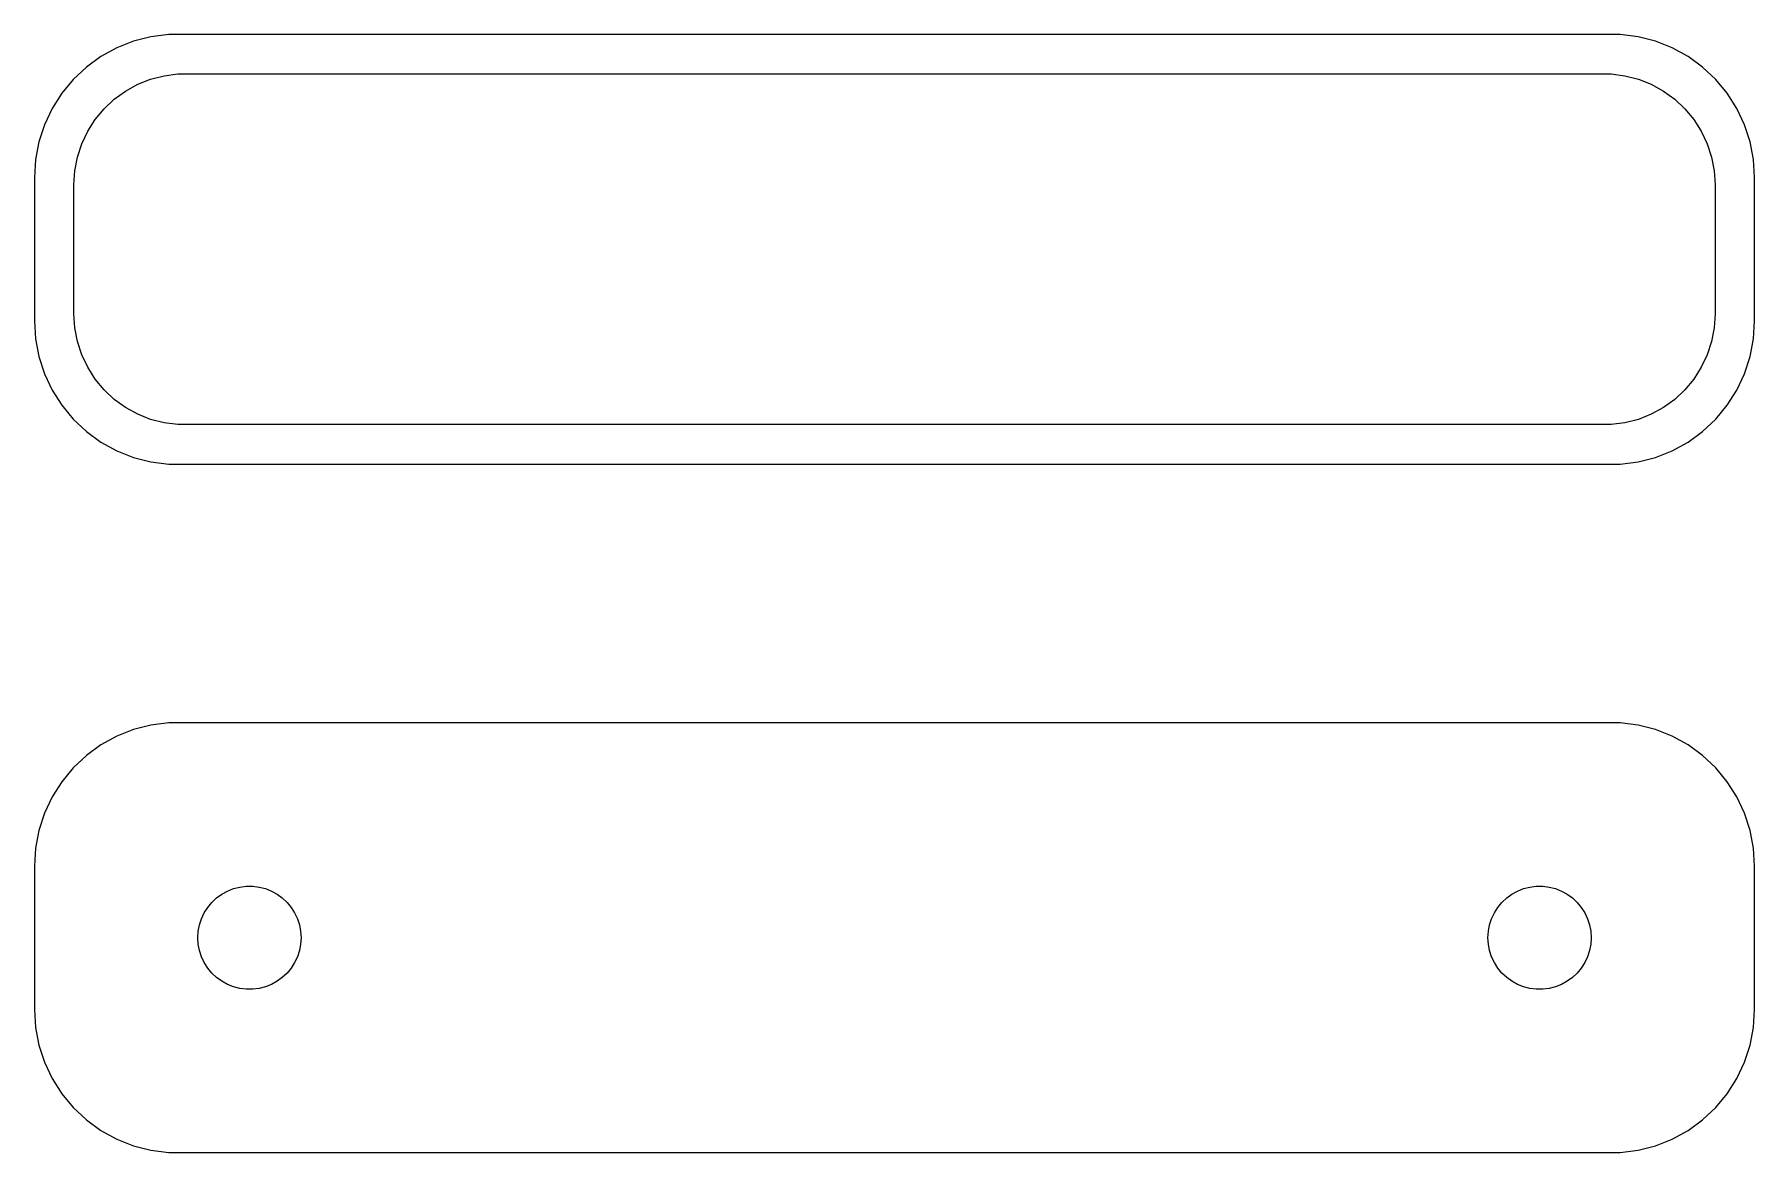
# Model space of a CAD drawing. Header units: metres. Extents: x -30 to 30, y 16.5 to 55.5.
import ezdxf

# ---------------------------------------------------------------- set-up
doc = ezdxf.new("R2010")
doc.units = ezdxf.units.M

msp = doc.modelspace()

# ---------------------------------------------------------------- linework, layer by layer
for p, q in [((-26.5451, 55.2553), (-27.1289, 55.0241)), ((-25.9369, 55.4114), (-26.5451, 55.2553)), ((-25.3139, 55.4901), (-25.9369, 55.4114)), ((25.3139, 55.4901), (-25.3139, 55.4901)), ((25.9369, 55.4114), (25.3139, 55.4901)), ((26.5451, 55.2553), (25.9369, 55.4114)), ((27.1289, 55.0241), (26.5451, 55.2553)), ((-27.6791, 54.7216), (-28.1871, 54.3526)), ((-27.1289, 55.0241), (-27.6791, 54.7216)), ((27.6791, 54.7216), (27.1289, 55.0241)), ((28.1871, 54.3526), (27.6791, 54.7216)), ((-28.1871, 54.3526), (-28.6448, 53.9227)), ((-25.9457, 53.9301), (-25.4751, 54.0509)), ((-25.4751, 54.0509), (-24.993, 54.1118)), ((-24.993, 54.1118), (24.993, 54.1118)), ((24.993, 54.1118), (25.4751, 54.0509)), ((25.4751, 54.0509), (25.9457, 53.9301)), ((28.6448, 53.9227), (28.1871, 54.3526)), ((-29.0451, 53.4389), (-29.3815, 52.9088)), ((-28.6448, 53.9227), (-29.0451, 53.4389)), ((-27.2165, 53.2315), (-26.8234, 53.5171)), ((-26.8234, 53.5171), (-26.3975, 53.7512)), ((-26.3975, 53.7512), (-25.9457, 53.9301)), ((25.9457, 53.9301), (26.3975, 53.7512)), ((26.3975, 53.7512), (26.8234, 53.5171)), ((26.8234, 53.5171), (27.2165, 53.2315)), ((29.0451, 53.4389), (28.6448, 53.9227)), ((29.3815, 52.9088), (29.0451, 53.4389)), ((-29.3815, 52.9088), (-29.6489, 52.3406)), ((-27.8805, 52.5244), (-27.5707, 52.8988)), ((-27.5707, 52.8988), (-27.2165, 53.2315)), ((27.2165, 53.2315), (27.5707, 52.8988)), ((27.5707, 52.8988), (27.8805, 52.5244)), ((29.6489, 52.3406), (29.3815, 52.9088)), ((-29.6489, 52.3406), (-29.8429, 51.7434)), ((-28.1408, 52.1141), (-27.8805, 52.5244)), ((27.8805, 52.5244), (28.1408, 52.1141)), ((29.8429, 51.7434), (29.6489, 52.3406)), ((-29.8429, 51.7434), (-29.9606, 51.1267)), ((-28.4979, 51.2123), (-28.3477, 51.6744)), ((-28.3477, 51.6744), (-28.1408, 52.1141)), ((28.1408, 52.1141), (28.3477, 51.6744)), ((28.3477, 51.6744), (28.4979, 51.2123)), ((29.9606, 51.1267), (29.8429, 51.7434)), ((-29.9606, 51.1267), (-30, 50.5)), ((-28.589, 50.735), (-28.4979, 51.2123)), ((28.4979, 51.2123), (28.589, 50.735)), ((30, 50.5), (29.9606, 51.1267)), ((-30, 50.5), (-30, 45.5)), ((-28.6195, 50.25), (-28.589, 50.735)), ((28.589, 50.735), (28.6195, 50.25)), ((30, 45.5), (30, 50.5)), ((-28.6195, 45.75), (-28.6195, 50.25)), ((28.6195, 50.25), (28.6195, 45.75)), ((-28.589, 45.265), (-28.6195, 45.75)), ((28.6195, 45.75), (28.589, 45.265)), ((-30, 45.5), (-29.9606, 44.8733)), ((-28.4979, 44.7877), (-28.589, 45.265)), ((28.589, 45.265), (28.4979, 44.7877)), ((29.9606, 44.8733), (30, 45.5)), ((-29.9606, 44.8733), (-29.8429, 44.2566)), ((-28.3477, 44.3256), (-28.4979, 44.7877)), ((28.4979, 44.7877), (28.3477, 44.3256)), ((29.8429, 44.2566), (29.9606, 44.8733)), ((-29.8429, 44.2566), (-29.6489, 43.6594)), ((-28.1408, 43.8859), (-28.3477, 44.3256)), ((-27.8805, 43.4756), (-28.1408, 43.8859)), ((28.1408, 43.8859), (27.8805, 43.4756)), ((28.3477, 44.3256), (28.1408, 43.8859)), ((29.6489, 43.6594), (29.8429, 44.2566)), ((-29.6489, 43.6594), (-29.3815, 43.0912)), ((-27.5707, 43.1012), (-27.8805, 43.4756)), ((27.8805, 43.4756), (27.5707, 43.1012)), ((29.3815, 43.0912), (29.6489, 43.6594)), ((-29.3815, 43.0912), (-29.0451, 42.5611)), ((-27.2165, 42.7685), (-27.5707, 43.1012)), ((-26.8234, 42.4829), (-27.2165, 42.7685)), ((27.2165, 42.7685), (26.8234, 42.4829)), ((27.5707, 43.1012), (27.2165, 42.7685)), ((29.0451, 42.5611), (29.3815, 43.0912)), ((-29.0451, 42.5611), (-28.6448, 42.0773)), ((-28.6448, 42.0773), (-28.1871, 41.6474)), ((-26.3975, 42.2488), (-26.8234, 42.4829)), ((-25.9457, 42.0699), (-26.3975, 42.2488)), ((-25.4751, 41.9491), (-25.9457, 42.0699)), ((25.9457, 42.0699), (25.4751, 41.9491)), ((26.3975, 42.2488), (25.9457, 42.0699)), ((26.8234, 42.4829), (26.3975, 42.2488)), ((28.1871, 41.6474), (28.6448, 42.0773)), ((28.6448, 42.0773), (29.0451, 42.5611)), ((-28.1871, 41.6474), (-27.6791, 41.2784)), ((-24.993, 41.8882), (-25.4751, 41.9491)), ((24.993, 41.8882), (-24.993, 41.8882)), ((25.4751, 41.9491), (24.993, 41.8882)), ((27.6791, 41.2784), (28.1871, 41.6474)), ((-27.6791, 41.2784), (-27.1289, 40.9759)), ((-27.1289, 40.9759), (-26.5451, 40.7447)), ((26.5451, 40.7447), (27.1289, 40.9759)), ((27.1289, 40.9759), (27.6791, 41.2784)), ((-26.5451, 40.7447), (-25.9369, 40.5886)), ((-25.9369, 40.5886), (-25.3139, 40.5099)), ((-25.3139, 40.5099), (25.3139, 40.5099)), ((25.3139, 40.5099), (25.9369, 40.5886)), ((25.9369, 40.5886), (26.5451, 40.7447)), ((-26.5451, 31.2553), (-27.1289, 31.0241)), ((-25.9369, 31.4114), (-26.5451, 31.2553)), ((-25.3139, 31.4901), (-25.9369, 31.4114)), ((25.3139, 31.4901), (-25.3139, 31.4901)), ((25.9369, 31.4114), (25.3139, 31.4901)), ((26.5451, 31.2553), (25.9369, 31.4114)), ((27.1289, 31.0241), (26.5451, 31.2553)), ((-27.6791, 30.7216), (-28.1871, 30.3526)), ((-27.1289, 31.0241), (-27.6791, 30.7216)), ((27.6791, 30.7216), (27.1289, 31.0241)), ((28.1871, 30.3526), (27.6791, 30.7216)), ((-28.1871, 30.3526), (-28.6448, 29.9227)), ((28.6448, 29.9227), (28.1871, 30.3526)), ((-29.0451, 29.4389), (-29.3815, 28.9088)), ((-28.6448, 29.9227), (-29.0451, 29.4389)), ((29.0451, 29.4389), (28.6448, 29.9227)), ((29.3815, 28.9088), (29.0451, 29.4389)), ((-29.3815, 28.9088), (-29.6489, 28.3406)), ((29.6489, 28.3406), (29.3815, 28.9088)), ((-29.6489, 28.3406), (-29.8429, 27.7434)), ((29.8429, 27.7434), (29.6489, 28.3406)), ((-29.8429, 27.7434), (-29.9606, 27.1267)), ((29.9606, 27.1267), (29.8429, 27.7434)), ((-29.9606, 27.1267), (-30, 26.5)), ((30, 26.5), (29.9606, 27.1267)), ((-30, 26.5), (-30, 21.5)), ((30, 21.5), (30, 26.5)), ((-23.9562, 25.058), (-23.8121, 25.2322)), ((-23.8121, 25.2322), (-23.6474, 25.3869)), ((-23.6474, 25.3869), (-23.4645, 25.5198)), ((-23.4645, 25.5198), (-23.2664, 25.6287)), ((-23.2664, 25.6287), (-23.0562, 25.7119)), ((-23.0562, 25.7119), (-22.8373, 25.7681)), ((-22.8373, 25.7681), (-22.613, 25.7964)), ((-22.613, 25.7964), (-22.387, 25.7964)), ((-22.387, 25.7964), (-22.1627, 25.7681)), ((-22.1627, 25.7681), (-21.9438, 25.7119)), ((-21.9438, 25.7119), (-21.7336, 25.6287)), ((-21.7336, 25.6287), (-21.5355, 25.5198)), ((-21.5355, 25.5198), (-21.3526, 25.3869)), ((-21.3526, 25.3869), (-21.1879, 25.2322)), ((-21.1879, 25.2322), (-21.0438, 25.058)), ((21.0438, 25.058), (21.1879, 25.2322)), ((21.1879, 25.2322), (21.3526, 25.3869)), ((21.3526, 25.3869), (21.5355, 25.5198)), ((21.5355, 25.5198), (21.7336, 25.6287)), ((21.7336, 25.6287), (21.9438, 25.7119)), ((21.9438, 25.7119), (22.1627, 25.7681)), ((22.1627, 25.7681), (22.387, 25.7964)), ((22.387, 25.7964), (22.613, 25.7964)), ((22.613, 25.7964), (22.8373, 25.7681)), ((22.8373, 25.7681), (23.0562, 25.7119)), ((23.0562, 25.7119), (23.2664, 25.6287)), ((23.2664, 25.6287), (23.4645, 25.5198)), ((23.4645, 25.5198), (23.6474, 25.3869)), ((23.6474, 25.3869), (23.8121, 25.2322)), ((23.8121, 25.2322), (23.9562, 25.058)), ((-24.2434, 24.4476), (-24.1736, 24.6626)), ((-24.1736, 24.6626), (-24.0773, 24.8671)), ((-24.0773, 24.8671), (-23.9562, 25.058)), ((-21.0438, 25.058), (-20.9226, 24.8671)), ((-20.9226, 24.8671), (-20.8264, 24.6626)), ((-20.8264, 24.6626), (-20.7565, 24.4476)), ((20.7565, 24.4476), (20.8264, 24.6626)), ((20.8264, 24.6626), (20.9226, 24.8671)), ((20.9226, 24.8671), (21.0438, 25.058)), ((23.9562, 25.058), (24.0773, 24.8671)), ((24.0773, 24.8671), (24.1736, 24.6626)), ((24.1736, 24.6626), (24.2434, 24.4476)), ((-24.3, 24), (-24.2858, 24.2256)), ((-24.2858, 23.7744), (-24.3, 24)), ((-24.2858, 24.2256), (-24.2434, 24.4476)), ((-20.7565, 24.4476), (-20.7142, 24.2256)), ((-20.7142, 24.2256), (-20.7, 24)), ((-20.7, 24), (-20.7142, 23.7744)), ((20.7, 24), (20.7142, 24.2256)), ((20.7142, 23.7744), (20.7, 24)), ((20.7142, 24.2256), (20.7565, 24.4476)), ((24.2434, 24.4476), (24.2858, 24.2256)), ((24.2858, 24.2256), (24.3, 24)), ((24.3, 24), (24.2858, 23.7744)), ((-24.2434, 23.5524), (-24.2858, 23.7744)), ((-24.1736, 23.3374), (-24.2434, 23.5524)), ((-20.7565, 23.5524), (-20.8264, 23.3374)), ((-20.7142, 23.7744), (-20.7565, 23.5524)), ((20.7565, 23.5524), (20.7142, 23.7744)), ((20.8264, 23.3374), (20.7565, 23.5524)), ((24.2434, 23.5524), (24.1736, 23.3374)), ((24.2858, 23.7744), (24.2434, 23.5524)), ((-24.0773, 23.1329), (-24.1736, 23.3374)), ((-23.9562, 22.942), (-24.0773, 23.1329)), ((-23.8121, 22.7678), (-23.9562, 22.942)), ((-21.0438, 22.942), (-21.1879, 22.7678)), ((-20.9226, 23.1329), (-21.0438, 22.942)), ((-20.8264, 23.3374), (-20.9226, 23.1329)), ((20.9226, 23.1329), (20.8264, 23.3374)), ((21.0438, 22.942), (20.9226, 23.1329)), ((21.1879, 22.7678), (21.0438, 22.942)), ((23.9562, 22.942), (23.8121, 22.7678)), ((24.0773, 23.1329), (23.9562, 22.942)), ((24.1736, 23.3374), (24.0773, 23.1329)), ((-23.6474, 22.6131), (-23.8121, 22.7678)), ((-23.4645, 22.4802), (-23.6474, 22.6131)), ((-23.2664, 22.3713), (-23.4645, 22.4802)), ((-23.0562, 22.2881), (-23.2664, 22.3713)), ((-22.8373, 22.2319), (-23.0562, 22.2881)), ((-22.613, 22.2036), (-22.8373, 22.2319)), ((-22.387, 22.2036), (-22.613, 22.2036)), ((-22.1627, 22.2319), (-22.387, 22.2036)), ((-21.9438, 22.2881), (-22.1627, 22.2319)), ((-21.7336, 22.3713), (-21.9438, 22.2881)), ((-21.5355, 22.4802), (-21.7336, 22.3713)), ((-21.3526, 22.6131), (-21.5355, 22.4802)), ((-21.1879, 22.7678), (-21.3526, 22.6131)), ((21.3526, 22.6131), (21.1879, 22.7678)), ((21.5355, 22.4802), (21.3526, 22.6131)), ((21.7336, 22.3713), (21.5355, 22.4802)), ((21.9438, 22.2881), (21.7336, 22.3713)), ((22.1627, 22.2319), (21.9438, 22.2881)), ((22.387, 22.2036), (22.1627, 22.2319)), ((22.613, 22.2036), (22.387, 22.2036)), ((22.8373, 22.2319), (22.613, 22.2036)), ((23.0562, 22.2881), (22.8373, 22.2319)), ((23.2664, 22.3713), (23.0562, 22.2881)), ((23.4645, 22.4802), (23.2664, 22.3713)), ((23.6474, 22.6131), (23.4645, 22.4802)), ((23.8121, 22.7678), (23.6474, 22.6131)), ((-30, 21.5), (-29.9606, 20.8733)), ((29.9606, 20.8733), (30, 21.5)), ((-29.9606, 20.8733), (-29.8429, 20.2566)), ((29.8429, 20.2566), (29.9606, 20.8733)), ((-29.8429, 20.2566), (-29.6489, 19.6594)), ((29.6489, 19.6594), (29.8429, 20.2566)), ((-29.6489, 19.6594), (-29.3815, 19.0912)), ((29.3815, 19.0912), (29.6489, 19.6594)), ((-29.3815, 19.0912), (-29.0451, 18.5611)), ((29.0451, 18.5611), (29.3815, 19.0912)), ((-29.0451, 18.5611), (-28.6448, 18.0773)), ((-28.6448, 18.0773), (-28.1871, 17.6474)), ((28.1871, 17.6474), (28.6448, 18.0773)), ((28.6448, 18.0773), (29.0451, 18.5611)), ((-28.1871, 17.6474), (-27.6791, 17.2784)), ((27.6791, 17.2784), (28.1871, 17.6474)), ((-27.6791, 17.2784), (-27.1289, 16.9759)), ((-27.1289, 16.9759), (-26.5451, 16.7447)), ((26.5451, 16.7447), (27.1289, 16.9759)), ((27.1289, 16.9759), (27.6791, 17.2784)), ((-26.5451, 16.7447), (-25.9369, 16.5886)), ((-25.9369, 16.5886), (-25.3139, 16.5099)), ((-25.3139, 16.5099), (25.3139, 16.5099)), ((25.3139, 16.5099), (25.9369, 16.5886)), ((25.9369, 16.5886), (26.5451, 16.7447))]:
    msp.add_line(p, q)

doc.saveas('drawing.dxf')
